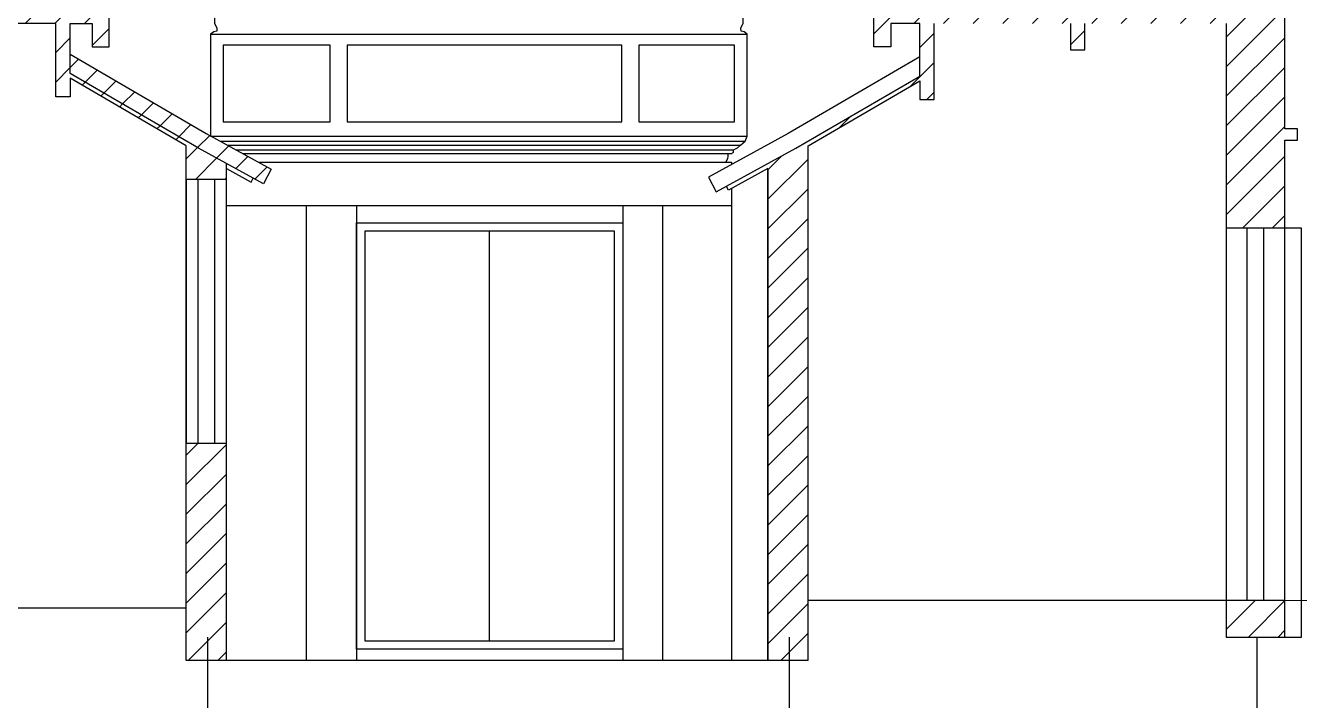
# Model space of a CAD drawing. Extents: x -20250 to 331240, y -699 to 63168.
# Drawn here: x 226502 to 234105, y 7166 to 11195 of the extents above; entities that cross this region are included whole.
import ezdxf

# ---------------------------------------------------------------- set-up
doc = ezdxf.new("R2010")
doc.units = 0
doc.header["$LTSCALE"] = 1000
doc.header["$MEASUREMENT"] = 0
for name, color, linetype in [('DOTE', 1, 'Continuous'), ('PUB_HATCH', 8, 'Continuous'), ('WALL', 9, 'Continuous'), ('窗', 4, 'Continuous'), ('门', 4, 'Continuous')]:
    doc.layers.add(name, color=color, linetype=linetype)
pattern_1 = [(45, (-59853.03, 80703.54), (-88.388383, 88.388383), [])]

msp = doc.modelspace()

# ---------------------------------------------------------------- hatches: boundary and pattern name
at = {"layer": 'PUB_HATCH'}
h = msp.add_hatch(dxfattribs=at)
h.set_pattern_fill('普通砖', color=256, scale=50, style=0)
h.set_pattern_definition(pattern_1)
h.paths.add_polyline_path([(224793.9, 13990.3), (224791, 13989.3), (224786.7, 13988.1), (224782.3, 13987.1), (224777.9, 13986.2), (224773.3, 13985.7), (224768.7, 13985.3), (224764.1, 13985.2), (224759.4, 13985.3), (224754.8, 13985.7), (224750.3, 13986.2), (224745.9, 13987.1), (224741.5, 13988.1), (224737.2, 13989.3), (224733, 13990.7), (224728.9, 13992.3), (224724.9, 13994.2), (224721, 13996.2), (224717.2, 13998.3), (224713.5, 14000.7), (224709.9, 14003.2), (224706.5, 14005.9), (224703.2, 14008.7), (224700.1, 14011.7), (224697.1, 14014.9), (224694.2, 14018.2), (224691.6, 14021.6), (224689, 14025.2), (224686.7, 14028.8), (224684.5, 14032.6), (224682.5, 14036.5), (224680.7, 14040.5), (224679.1, 14044.6), (224677.6, 14048.8), (224676.4, 14053.1), (224675.4, 14057.5), (224674.6, 14062), (224674, 14066.5), (224673.7, 14071.1), (224673.6, 14075.7), (224673.7, 14080.4), (224674, 14085), (224674.6, 14089.5), (224675.4, 14094), (224676.4, 14098.3), (224677.6, 14102.7), (224679.1, 14106.8), (224680.7, 14111), (224682.5, 14115), (224684.5, 14118.9), (224686.7, 14122.7), (224689, 14126.3), (224691.6, 14129.9), (224694.2, 14133.3), (224697.1, 14136.6), (224700.1, 14139.7), (224703.2, 14142.7), (224706.5, 14145.6), (224709.9, 14148.3), (224713.5, 14150.8), (224717.2, 14153.2), (224721, 14155.3), (224724.9, 14157.3), (224728.9, 14159.2), (224733, 14160.8), (224737.2, 14162.2), (224741.5, 14163.4), (224745.9, 14164.4), (224750.3, 14165.2), (224754.8, 14165.8), (224759.4, 14166.2), (224764.1, 14166.3), (224768.7, 14166.2), (224773.3, 14165.8), (224777.9, 14165.2), (224782.3, 14164.4), (224786.7, 14163.4), (224793.9, 14161.4), (224793.9, 14165.1), (225361.6, 14439.4), (225362.1, 14445.4), (225362.7, 14450), (225363.5, 14454.4), (225364.5, 14458.8), (225365.7, 14463.1), (225367.1, 14467.3), (225368.8, 14471.4), (225370.6, 14475.4), (225372.6, 14479.3), (225374.8, 14483.1), (225377.1, 14486.8), (225379.6, 14490.3), (225382.3, 14493.8), (225385.2, 14497.1), (225388.2, 14500.2), (225391.3, 14503.2), (225394.6, 14506), (225398, 14508.7), (225401.6, 14511.2), (225405.2, 14513.6), (225409, 14515.8), (225414.8, 14518.7), (225338.3, 14496.8), (224793.9, 14233.7), (224793.9, 15296.8), (225291.7, 15019.5), (225908.1, 14701.7), (226902.3, 14202.9), (226902.3, 14202.9), (227431.9, 13925.7), (227443.5, 13948), (226913.7, 14225.2), (225919.4, 14724.1), (225303.6, 15041.6), (224793.9, 15325.5), (224793.9, 15707), (224444.3, 15707), (224444.3, 15460.6), (224414.5, 15460.6), (224414.5, 15435.5), (224444.3, 15435.5), (224444.3, 7605.9), (224793.9, 7605.9), (224793.9, 11205.9), (225638.5, 11205.9), (225638.5, 11049.9), (225724.6, 11049.9), (225724.6, 11205.9), (226682.5, 11205.9), (226682.5, 10768.9), (226768.6, 10768.9), (226768.6, 10879.8), (227462, 10475.7), (227462, 10276.4), (227702, 10276.4), (227702, 10341.6), (227702, 10370.8), (227535.2, 10462.1), (226768.6, 10908.7), (226768.6, 11205.9), (226901.1, 11205.9), (226901.1, 11067.9), (227001.1, 11067.9), (227001.1, 12223.6), (226901.1, 12223.6), (226901.1, 11245.6), (224793.9, 11245.6)])
h = msp.add_hatch(dxfattribs=at)
h.set_pattern_fill('普通砖', color=256, scale=50, style=0)
h.set_pattern_definition(pattern_1)
h.paths.add_polyline_path([(234018.1, 12122.3), (233668.4, 12122.3), (233668.4, 11245.6), (231665.8, 11245.6), (231665.8, 12223.6), (231565.8, 12223.6), (231565.8, 11067.9), (231665.8, 11067.9), (231665.8, 11205.9), (231838.8, 11205.9), (231838.8, 10893.1), (231099.1, 10462.1), (230685.1, 10235.4), (230697.3, 10212), (230932.4, 10341.6), (230932.4, 7405.7), (231172.3, 7405.7), (231172.3, 10475.7), (231838.8, 10864.1), (231838.8, 10753.2), (231924.8, 10753.2), (231924.8, 11205.9), (232737.7, 11205.9), (232737.7, 11049.9), (232823.8, 11049.9), (232823.8, 11205.9), (233668.4, 11205.9), (233668.4, 9984.4), (234018.1, 9984.4), (234018.1, 10511.1), (234092.3, 10511.1), (234092.3, 10577.2), (234018.1, 10577.2)])
h = msp.add_hatch(dxfattribs=at)
h.set_pattern_fill('普通砖', color=256, scale=50, style=0)
h.set_pattern_definition(pattern_1)
h.paths.add_polyline_path([(226768.6, 11023.2), (226768.6, 10908.7), (227535.2, 10462.1), (227922.6, 10250), (227968.5, 10337.8), (227608.7, 10534.7), (227607.3, 10534.7), (227607.3, 10535.5), (227580.4, 10550.2)])
h = msp.add_hatch(dxfattribs=at)
h.set_pattern_fill('普通砖', color=256, scale=50, style=0)
h.set_pattern_definition(pattern_1)
h.paths.add_polyline_path([(227702, 8701.2), (227462, 8701.2), (227462, 7405.7), (227702, 7405.7)])
h = msp.add_hatch(dxfattribs=at)
h.set_pattern_fill('普通砖', color=256, scale=50, style=0)
h.set_pattern_definition(pattern_1)
h.paths.add_polyline_path([(234018.1, 7764.5), (233668.4, 7764.5), (233668.4, 7545.2), (234018.1, 7545.2)])

# ---------------------------------------------------------------- linework, layer by layer
at = {"layer": 'DOTE'}
for p, q in [((227591.3, 6717.7, 0), (227591.3, 7545.2, 0)), ((231061.7, 6870.7, 0), (231061.7, 7545.2, 0)), ((233852.4, 7001.5, 0), (233852.4, 7545.2, 0))]:
    msp.add_line(p, q, dxfattribs=at)
at = {"layer": 'DOTE', "elevation": 0}
for points in [[(231172.3, 7763.8), (236948.1, 7764.5)], [(227462, 7717.3), (221068.8, 7717.3)]]:
    msp.add_lwpolyline(points, dxfattribs=at)
at = {"layer": 'WALL'}
for points in [[(231172.3, 7405.7, 0), (227462, 7405.7, 0), (227462, 10475.7, 0), (226768.6, 10879.8, 0), (226768.6, 10768.9, 0), (226682.5, 10768.9, 0), (226682.5, 11205.9, 0), (225724.6, 11205.9, 0), (225724.6, 11049.9, 0), (225638.5, 11049.9, 0), (225638.5, 11205.9, 0), (224793.9, 11205.9, 0), (224793.9, 7605.9, 0), (224444.3, 7605.9, 0), (224444.3, 15435.5, 0), (224414.5, 15435.5, 0), (224414.5, 15460.6, 0), (224444.3, 15460.6, 0), (224444.3, 15863.6, 0), (224567, 15863.6, 0), (224567, 16023.9, 0), (233506.4, 16023.9, 0)], [(233668.4, 11205.9, 0), (233668.4, 7545.2, 0), (234018.1, 7545.2, 0), (234018.1, 10511.1, 0), (234092.3, 10511.1, 0), (234092.3, 10577.2, 0), (234018.1, 10577.2, 0), (234018, 15435.5, 0)], [(231838.8, 11007.5, 0), (231053.9, 10550.2, 0), (230577.3, 10289.3, 0), (230623.3, 10201.5, 0), (231099.1, 10462.1, 0), (231838.8, 10893.1, 0), (231838.8, 11205.9, 0), (231665.8, 11205.9, 0), (231665.8, 11067.9, 0), (231565.8, 11067.9, 0), (231565.8, 14004.5, 0)], [(226768.6, 11023.2, 0), (227580.4, 10550.2, 0), (227968.5, 10337.8, 0), (227922.6, 10250, 0), (227535.2, 10462.1, 0), (226768.6, 10908.7, 0), (226768.6, 11205.9, 0), (226901.1, 11205.9, 0), (226901.1, 11067.9, 0), (227001.1, 11067.9, 0), (227001.1, 13977.2, 0)], [(227534.3, 11332.8, 0), (227542.9, 11308.7, 0), (227553.8, 11300.9, 0), (227573.2, 11292.4, 0), (227580.2, 11279.2, 0), (227596.6, 11267.5, 0), (227607.3, 11259.7, 0), (227630.8, 11249.6, 0), (227630.8, 11206.8, 0), (227638.6, 11193.5, 0), (227644.8, 11178, 0), (227644.1, 11160.8, 0), (227626.2, 11157, 0), (227607.3, 11143.7, 0), (227607.3, 10534.7, 0)], [(227796.9, 10431.7, 0), (230718.3, 10431.7, 0), (230722.3, 10433.7, 0), (230725.5, 10436.2, 0), (230726.6, 10438.3, 0), (230726.6, 10452.5, 0), (230750.9, 10465.5, 0), (230769.6, 10481, 0), (230796.8, 10503.6, 0), (230809.2, 10534.7, 0), (230809.2, 11143.7, 0), (230790.4, 11157, 0), (230772.5, 11160.8, 0), (230771.7, 11178, 0), (230777.9, 11193.5, 0), (230785.7, 11206.8, 0), (230785.7, 11249.6, 0), (230809.2, 11259.7, 0), (230820, 11267.5, 0), (230836.3, 11279.2, 0), (230843.3, 11292.4, 0), (230862.8, 11300.9, 0), (230873.7, 11308.7, 0), (230882.2, 11332.8, 0)], [(231172.3, 7405.7, 0), (231172.3, 10475.7, 0), (231838.8, 10864.1, 0), (231838.8, 10753.2, 0), (231924.8, 10753.2, 0), (231924.8, 11205.9, 0)], [(232737.7, 11205.9, 0), (232737.7, 11049.9, 0), (232823.8, 11049.9, 0), (232823.8, 11205.9, 0)], [(227607.3, 11143.7, 0), (230809.2, 11143.7, 0)], [(227607.3, 10534.7, 0), (230809.2, 10534.7, 0)], [(227665.6, 10503.6, 0), (230796.8, 10503.6, 0)], [(227706.8, 10481, 0), (230769.6, 10481, 0)], [(227758.9, 10452.5, 0), (230726.6, 10452.5, 0)], [(230681, 10378.1, 0), (230694.2, 10400.6, 0), (230695, 10413.8, 0), (230695, 10431.7, 0)], [(230716.1, 10222.3, 0), (230716.1, 10118.7, 0), (227702, 10118.7, 0), (227702, 10370.8, 0)], [(227702, 7405.7, 0), (227702, 10341.6, 0), (227848.5, 10260.4, 0), (227860.2, 10282.7, 0)], [(227894.8, 10378.1, 0), (230716.1, 10378.1, 0), (230716.1, 10365.3, 0)], [(230932.4, 10341.6, 0), (230932.4, 7405.7, 0), (230932.4, 10341.6, 0), (230697.3, 10212, 0), (230685.7, 10234.2, 0)], [(228178.2, 10118.7, 0), (228178.2, 7405.7, 0)], [(228477.6, 10118.7, 0), (228477.6, 7405.7, 0)], [(230066.8, 10118.7, 0), (230066.8, 7405.7, 0)], [(230303.4, 10118.7, 0), (230303.4, 7405.7, 0)], [(230716.1, 10118.7, 0), (230716.1, 7405.7, 0)], [(233668.4, 7545.2, 0), (234118, 7545.2, 0), (234118, 9984.4, 0), (234018.1, 9984.4, 0)], [(233668.4, 7763.8, 0), (231172.3, 7763.8, 0)], [(227462, 7717.3, 0), (224793.9, 7717.3, 0)]]:
    msp.add_polyline3d(points, dxfattribs=at)
for points in [[(228320.8, 11078.1, 0), (227682.5, 11078.1, 0), (227682.5, 10620.2, 0), (228320.8, 10620.2, 0)], [(230060.2, 11078.1, 0), (228422.3, 11078.1, 0), (228422.3, 10620.2, 0), (230060.2, 10620.2, 0)], [(230734, 11078.1, 0), (230161.7, 11078.1, 0), (230161.7, 10620.2, 0), (230734, 10620.2, 0)]]:
    msp.add_polyline3d(points, close=True, dxfattribs=at)
at = {"layer": '窗'}
for points in [[(227701.9, 10276.4, 0), (227462, 10276.4, 0), (227462, 8701.2, 0), (227701.9, 8701.2, 0)], [(234018.1, 9984.4, 0), (233668.4, 9984.4, 0), (233668.4, 7764.5, 0), (234018.1, 7764.5, 0)]]:
    msp.add_polyline3d(points, close=True, dxfattribs=at)
for points in [[(227532, 8701.2, 0), (227532, 10276.4, 0)], [(227632, 8701.2, 0), (227632, 10276.4, 0)], [(233793.2, 7764.5, 0), (233793.2, 9984.4, 0)], [(233893.2, 7764.5, 0), (233893.2, 9984.4, 0)]]:
    msp.add_polyline3d(points, dxfattribs=at)
at = {"layer": '门'}
for points in [[(228477.6, 10017.2, 0), (230066.9, 10017.2, 0), (230066.9, 7472, 0), (228477.6, 7472, 0)], [(230016.9, 9967.2, 0), (228527.6, 9967.2, 0), (228527.6, 7522, 0), (230016.9, 7522, 0)]]:
    msp.add_polyline3d(points, close=True, dxfattribs=at)
msp.add_polyline3d([(229272.2, 7522, 0), (229272.2, 9967.2, 0)], dxfattribs=at)

doc.saveas('drawing.dxf')
